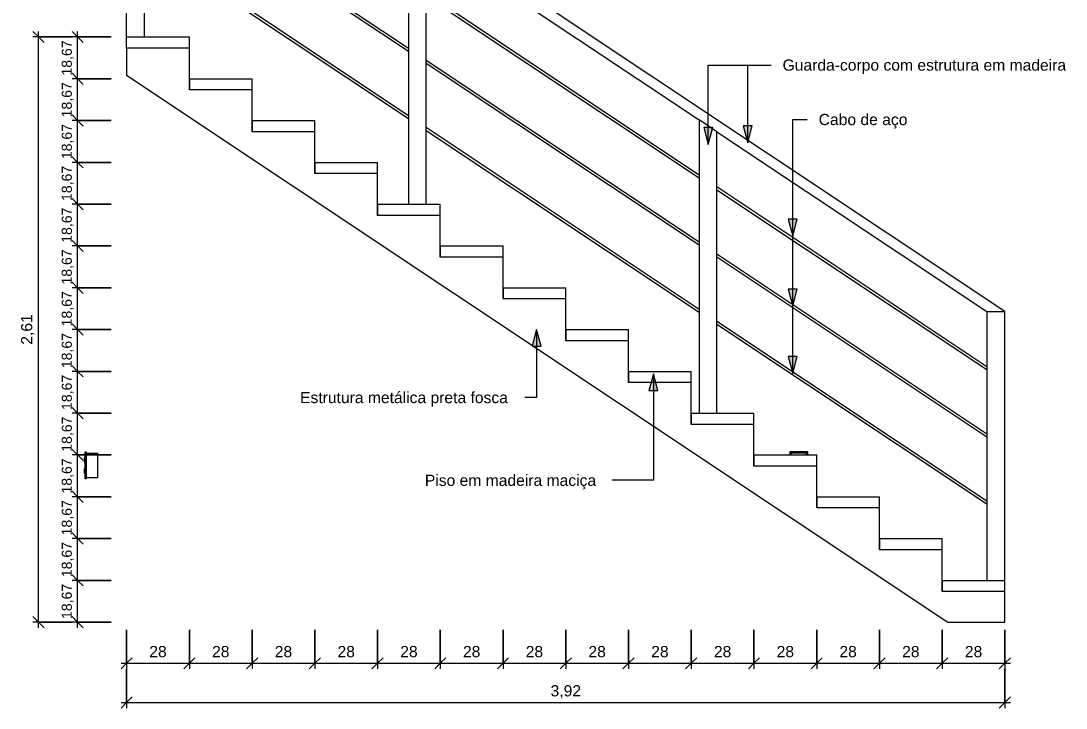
# Model space of a CAD drawing. Header units: millimetres. Extents: x 3520 to 15818, y -6228 to 4492.
# Drawn here: x 11153 to 15818, y -184 to 2885 of the extents above; entities that cross this region are included whole.
import ezdxf

# ---------------------------------------------------------------- set-up
doc = ezdxf.new("R2010")
doc.units = ezdxf.units.MM
for name, color, linetype, lineweight in [('A-ANNO-DIMS', 211, 'Continuous', 9), ('A-ANNO-DIMS-25', 211, 'Continuous', 9), ('A-DETL-THIN', 151, 'Continuous', 9), ('A-GENM', 13, 'Continuous', 9), ('Corrimão', 7, 'Continuous', 9), ('E-ELEC-FIXT', 91, 'Continuous', 9), ('G-ANNO-TEXT', 231, 'Continuous', 9), ('S-STRS', 31, 'Continuous', 9)]:
    doc.layers.add(name, color=color, linetype=linetype, lineweight=lineweight)
doc.styles.add('@Arial Unicode MS', font='ARIALUNI.TTF', dxfattribs={"height": 45})
doc.styles.add('@Arial Unicode MS_1', font='ARIALUNI.TTF', dxfattribs={"height": 50})
doc.styles.add('Arial', font='arial.ttf', dxfattribs={"height": 50})
doc.dimstyles.new('CRT_-__Metros_-_Linha_de_chamada_3_5_mm', dxfattribs={"dimscale": 304.8, "dimtxt": 50.292243, "dimasz": 0.164042, "dimexe": 0.082021, "dimexo": 0.0625, "dimgap": 0.04101, "dimtad": 1, "dimdec": 0, "dimlfac": 0.1, "dimdsep": 46, "dimtxsty": '@Arial Unicode MS_1', "dimblk1": 'OBLIQUE', "dimblk2": 'OBLIQUE', "dimsah": 1, "dimcen": 0.09, "dimdle": 0.082021, "dimazin": 0, "dimtfac": 1, "dimtdec": 4, "dimtix": 1, "dimtmove": 0, "dimatfit": 3, "dimfxl": 0.492126, "dimfxlon": 1, "dimtvp": 1, "dimtolj": 1, "dimtzin": 0, "dimarcsym": 2})
doc.dimstyles.new('CRT_-__Metros_-_Linha_de_chamada_3_5_mm_1', dxfattribs={"dimscale": 304.8, "dimtxt": 50.292243, "dimasz": 0.164042, "dimexe": 0.082021, "dimexo": 0.0625, "dimgap": 0.04101, "dimtad": 1, "dimlfac": 0.001, "dimrnd": 0.01, "dimzin": 0, "dimdsep": 46, "dimtxsty": '@Arial Unicode MS_1', "dimblk1": 'OBLIQUE', "dimblk2": 'OBLIQUE', "dimsah": 1, "dimcen": 0.09, "dimdle": 0.082021, "dimazin": 0, "dimtfac": 1, "dimtdec": 4, "dimtix": 1, "dimtmove": 0, "dimatfit": 3, "dimfxl": 0.492126, "dimfxlon": 1, "dimtvp": 1, "dimtolj": 1, "dimtzin": 0, "dimarcsym": 2})
doc.dimstyles.new('CRT_-__Metros_-_Linha_de_chamada_3_5_mm_2', dxfattribs={"dimscale": 304.8, "dimtxt": 45.263018, "dimasz": 0.164042, "dimexe": 0.082021, "dimexo": 0.0625, "dimgap": 0.04101, "dimtad": 1, "dimlfac": 0.1, "dimrnd": 0.01, "dimzin": 0, "dimdsep": 46, "dimtxsty": '@Arial Unicode MS', "dimblk1": 'OBLIQUE', "dimblk2": 'OBLIQUE', "dimsah": 1, "dimcen": 0.09, "dimdle": 0.082021, "dimazin": 0, "dimtfac": 1, "dimtdec": 4, "dimtix": 1, "dimtmove": 0, "dimatfit": 3, "dimfxl": 0.492126, "dimfxlon": 1, "dimtvp": 1, "dimtolj": 1, "dimtzin": 0, "dimarcsym": 2})

# ---------------------------------------------------------------- blocks, each defined once
blk = doc.blocks.new('Guarda-corpo - Guarda-corpo-3573188-VISTA LATERAL ESCADA')
at = {"layer": 'Corrimão'}
for p, q in [((9627.2, 3061.7), (8449.7, 3846.7)), ((8449.7, 3834.6), (9627.2, 3049.6)), ((9627.2, 2761.7), (8449.7, 3546.7)), ((8449.7, 3534.6), (9627.2, 2749.6)), ((9627.2, 2461.7), (8449.7, 3246.7)), ((8449.7, 3234.6), (9627.2, 2449.6)), ((10924.7, 2196.7), (9707.2, 3008.3)), ((9707.2, 2996.3), (10924.7, 2184.6)), ((10924.7, 1896.7), (9707.2, 2708.3)), ((9707.2, 2696.3), (10924.7, 1884.6)), ((10924.7, 1596.7), (9707.2, 2408.3)), ((9707.2, 2396.3), (10924.7, 1584.6)), ((12209.7, 1340), (11004.7, 2143.3)), ((11004.7, 2131.3), (12209.7, 1328)), ((12209.7, 1040), (11004.7, 1843.3)), ((11004.7, 1831.3), (12209.7, 1028)), ((12209.7, 740), (11004.7, 1543.3)), ((11004.7, 1531.3), (12209.7, 728))]:
    blk.add_line(p, q, dxfattribs=at)
blk = doc.blocks.new('Modelos genéricos 1 - Modelos genéricos 1-4814450-VISTA LATERAL ESCADA')
at = {"layer": 'A-GENM', "color": 8}
for p, q in [((8649.7, 2763.3), (8369.7, 2763.3)), ((8369.7, 2763.3), (8369.7, 2643.1)), ((8649.7, 2576.7), (8649.7, 2763.3)), ((8369.7, 2643.1), (12034.4, 200)), ((8929.7, 2576.7), (8649.7, 2576.7)), ((8929.7, 2390), (8929.7, 2576.7)), ((9209.7, 2390), (8929.7, 2390)), ((9209.7, 2203.3), (9209.7, 2390)), ((9489.7, 2203.3), (9209.7, 2203.3)), ((9489.7, 2016.7), (9489.7, 2203.3)), ((9769.7, 2016.7), (9489.7, 2016.7)), ((9769.7, 1830), (9769.7, 2016.7)), ((10049.7, 1830), (9769.7, 1830)), ((10049.7, 1643.3), (10049.7, 1830)), ((10329.7, 1643.3), (10049.7, 1643.3)), ((10329.7, 1456.7), (10329.7, 1643.3)), ((10609.7, 1456.7), (10329.7, 1456.7)), ((10609.7, 1270), (10609.7, 1456.7)), ((10889.7, 1270), (10609.7, 1270)), ((10889.7, 1083.3), (10889.7, 1270)), ((11169.7, 1083.3), (10889.7, 1083.3)), ((11169.7, 896.7), (11169.7, 1083.3)), ((11449.7, 896.7), (11169.7, 896.7)), ((11449.7, 710), (11449.7, 896.7)), ((11729.7, 710), (11449.7, 710)), ((11729.7, 523.3), (11729.7, 710)), ((12009.7, 523.3), (11729.7, 523.3)), ((12009.7, 336.7), (12009.7, 523.3)), ((12289.7, 336.7), (12009.7, 336.7)), ((12289.7, 200), (12289.7, 336.7)), ((12034.4, 200), (12289.7, 200))]:
    blk.add_line(p, q, dxfattribs=at)
blk = doc.blocks.new('CRT_Tomadas e Interruptores - Interruptor 4s-4754011-VISTA LATERAL ESCADA')
at = {"layer": 'E-ELEC-FIXT'}
for p, q in [((8179.650772, 935), (8182.150772, 935)), ((8179.650772, 935), (8179.650772, 915)), ((8182.150772, 935), (8184.650772, 935)), ((8182.150772, 935), (8182.150772, 915)), ((8184.650772, 840), (8184.650772, 960)), ((8184.650772, 960), (8189.650772, 960)), ((8189.650772, 960), (8189.650772, 840)), ((8189.650772, 955), (8239.650772, 955)), ((8239.650772, 955), (8239.650772, 845)), ((8182.150772, 915), (8179.650772, 915)), ((8184.650772, 915), (8182.150772, 915)), ((8179.650772, 885), (8182.150772, 885)), ((8179.650772, 885), (8179.650772, 865)), ((8182.150772, 865), (8179.650772, 865)), ((8182.150772, 885), (8184.650772, 885)), ((8182.150772, 885), (8182.150772, 865)), ((8184.650772, 865), (8182.150772, 865)), ((8189.650772, 840), (8184.650772, 840)), ((8239.650772, 845), (8189.650772, 845))]:
    blk.add_line(p, q, dxfattribs=at)
blk = doc.blocks.new('CRT_Tomadas e Interruptores - Rede-4813327-VISTA LATERAL ESCADA')
at = {"layer": 'E-ELEC-FIXT'}
for p, q in [((11409.7, 960), (11329.7, 960)), ((11329.7, 960), (11329.7, 946.7)), ((11334.7, 955), (11334.7, 946.7)), ((11404.7, 955), (11334.7, 955)), ((11404.7, 946.7), (11404.7, 955)), ((11409.7, 946.7), (11409.7, 960))]:
    blk.add_line(p, q, dxfattribs=at)
blk = doc.blocks.new('DIMBLOCK1-VISTA LATERAL ESCADA')
at = {"layer": 'A-ANNO-DIMS-25', "lineweight": 18}
for p, q in [((11406, 386.7), (11381, 411.7)), ((11406, 386.7), (11431, 361.7)), ((11406, 200), (11381, 225)), ((11406, 200), (11431, 175))]:
    blk.add_line(p, q, dxfattribs=at)
at = {"layer": 'A-ANNO-DIMS-25'}
for p, q in [((11556, 386.7), (11381, 386.7)), ((11406, 175), (11406, 386.7)), ((11406, 386.7), (11556, 386.7)), ((11556, 200), (11381, 200)), ((11406, 200), (11556, 200))]:
    blk.add_line(p, q, dxfattribs=at)
at = {"layer": 'A-ANNO-DIMS-25', "color": 0, "insert": (11335.1, 214.1), "char_height": 45, "width": 190.105, "attachment_point": 1, "rotation": 90, "line_spacing_factor": 1.117605, "style": '@Arial Unicode MS'}
blk.add_mtext('18,67', dxfattribs=at)
blk = doc.blocks.new('_Oblique')
at = {"color": 0, "linetype": 'ByBlock', "lineweight": -2}
blk.add_line((-0.5, -0.5), (0.5, 0.5), dxfattribs=at)
blk = doc.blocks.new('DIMBLOCK2-VISTA LATERAL ESCADA')
at = {"layer": 'A-ANNO-DIMS-25', "lineweight": 18}
for p, q in [((11406, 573.3), (11381, 598.3)), ((11406, 573.3), (11431, 548.3)), ((11406, 386.7), (11381, 411.7)), ((11406, 386.7), (11431, 361.7))]:
    blk.add_line(p, q, dxfattribs=at)
at = {"layer": 'A-ANNO-DIMS-25'}
for p, q in [((11556, 573.3), (11381, 573.3)), ((11406, 386.7), (11406, 573.3)), ((11406, 573.3), (11556, 573.3)), ((11556, 386.7), (11381, 386.7)), ((11406, 386.7), (11556, 386.7))]:
    blk.add_line(p, q, dxfattribs=at)
at = {"layer": 'A-ANNO-DIMS-25', "color": 0, "insert": (11335.1, 400.8), "char_height": 45, "width": 190.105, "attachment_point": 1, "rotation": 90, "line_spacing_factor": 1.117605, "style": '@Arial Unicode MS'}
blk.add_mtext('18,67', dxfattribs=at)
blk = doc.blocks.new('DIMBLOCK3-VISTA LATERAL ESCADA')
at = {"layer": 'A-ANNO-DIMS-25', "lineweight": 18}
for p, q in [((11406, 760), (11381, 785)), ((11406, 760), (11431, 735)), ((11406, 573.3), (11381, 598.3)), ((11406, 573.3), (11431, 548.3))]:
    blk.add_line(p, q, dxfattribs=at)
at = {"layer": 'A-ANNO-DIMS-25'}
for p, q in [((11556, 760), (11381, 760)), ((11406, 573.3), (11406, 760)), ((11406, 760), (11556, 760)), ((11556, 573.3), (11381, 573.3)), ((11406, 573.3), (11556, 573.3))]:
    blk.add_line(p, q, dxfattribs=at)
at = {"layer": 'A-ANNO-DIMS-25', "color": 0, "insert": (11335.1, 587.5), "char_height": 45, "width": 190.105, "attachment_point": 1, "rotation": 90, "line_spacing_factor": 1.117605, "style": '@Arial Unicode MS'}
blk.add_mtext('18,67', dxfattribs=at)
blk = doc.blocks.new('DIMBLOCK4-VISTA LATERAL ESCADA')
at = {"layer": 'A-ANNO-DIMS-25', "lineweight": 18}
for p, q in [((11406, 946.7), (11381, 971.7)), ((11406, 946.7), (11431, 921.7)), ((11406, 760), (11381, 785)), ((11406, 760), (11431, 735))]:
    blk.add_line(p, q, dxfattribs=at)
at = {"layer": 'A-ANNO-DIMS-25'}
for p, q in [((11556, 946.7), (11381, 946.7)), ((11406, 760), (11406, 946.7)), ((11406, 946.7), (11556, 946.7)), ((11556, 760), (11381, 760)), ((11406, 760), (11556, 760))]:
    blk.add_line(p, q, dxfattribs=at)
at = {"layer": 'A-ANNO-DIMS-25', "color": 0, "insert": (11335.1, 774.1), "char_height": 45, "width": 190.105, "attachment_point": 1, "rotation": 90, "line_spacing_factor": 1.117605, "style": '@Arial Unicode MS'}
blk.add_mtext('18,67', dxfattribs=at)
blk = doc.blocks.new('DIMBLOCK5-VISTA LATERAL ESCADA')
at = {"layer": 'A-ANNO-DIMS-25', "lineweight": 18}
for p, q in [((11406, 1133.3), (11381, 1158.3)), ((11406, 1133.3), (11431, 1108.3)), ((11406, 946.7), (11381, 971.7)), ((11406, 946.7), (11431, 921.7))]:
    blk.add_line(p, q, dxfattribs=at)
at = {"layer": 'A-ANNO-DIMS-25'}
for p, q in [((11556, 1133.3), (11381, 1133.3)), ((11406, 946.7), (11406, 1133.3)), ((11406, 1133.3), (11556, 1133.3)), ((11556, 946.7), (11381, 946.7)), ((11406, 946.7), (11556, 946.7))]:
    blk.add_line(p, q, dxfattribs=at)
at = {"layer": 'A-ANNO-DIMS-25', "color": 0, "insert": (11335.1, 960.8), "char_height": 45, "width": 190.105, "attachment_point": 1, "rotation": 90, "line_spacing_factor": 1.117605, "style": '@Arial Unicode MS'}
blk.add_mtext('18,67', dxfattribs=at)
blk = doc.blocks.new('DIMBLOCK6-VISTA LATERAL ESCADA')
at = {"layer": 'A-ANNO-DIMS-25', "lineweight": 18}
for p, q in [((11406, 1320), (11381, 1345)), ((11406, 1320), (11431, 1295)), ((11406, 1133.3), (11381, 1158.3)), ((11406, 1133.3), (11431, 1108.3))]:
    blk.add_line(p, q, dxfattribs=at)
at = {"layer": 'A-ANNO-DIMS-25'}
for p, q in [((11556, 1320), (11381, 1320)), ((11406, 1133.3), (11406, 1320)), ((11406, 1320), (11556, 1320)), ((11556, 1133.3), (11381, 1133.3)), ((11406, 1133.3), (11556, 1133.3))]:
    blk.add_line(p, q, dxfattribs=at)
at = {"layer": 'A-ANNO-DIMS-25', "color": 0, "insert": (11335.1, 1147.5), "char_height": 45, "width": 190.105, "attachment_point": 1, "rotation": 90, "line_spacing_factor": 1.117605, "style": '@Arial Unicode MS'}
blk.add_mtext('18,67', dxfattribs=at)
blk = doc.blocks.new('DIMBLOCK7-VISTA LATERAL ESCADA')
at = {"layer": 'A-ANNO-DIMS-25', "lineweight": 18}
for p, q in [((11406, 1506.7), (11381, 1531.7)), ((11406, 1506.7), (11431, 1481.7)), ((11406, 1320), (11381, 1345)), ((11406, 1320), (11431, 1295))]:
    blk.add_line(p, q, dxfattribs=at)
at = {"layer": 'A-ANNO-DIMS-25'}
for p, q in [((11556, 1506.7), (11381, 1506.7)), ((11406, 1320), (11406, 1506.7)), ((11406, 1506.7), (11556, 1506.7)), ((11556, 1320), (11381, 1320)), ((11406, 1320), (11556, 1320))]:
    blk.add_line(p, q, dxfattribs=at)
at = {"layer": 'A-ANNO-DIMS-25', "color": 0, "insert": (11335.1, 1334.1), "char_height": 45, "width": 190.105, "attachment_point": 1, "rotation": 90, "line_spacing_factor": 1.117605, "style": '@Arial Unicode MS'}
blk.add_mtext('18,67', dxfattribs=at)
blk = doc.blocks.new('DIMBLOCK8-VISTA LATERAL ESCADA')
at = {"layer": 'A-ANNO-DIMS-25', "lineweight": 18}
for p, q in [((11406, 1693.3), (11381, 1718.3)), ((11406, 1693.3), (11431, 1668.3)), ((11406, 1506.7), (11381, 1531.7)), ((11406, 1506.7), (11431, 1481.7))]:
    blk.add_line(p, q, dxfattribs=at)
at = {"layer": 'A-ANNO-DIMS-25'}
for p, q in [((11556, 1693.3), (11381, 1693.3)), ((11406, 1506.7), (11406, 1693.3)), ((11406, 1693.3), (11556, 1693.3)), ((11556, 1506.7), (11381, 1506.7)), ((11406, 1506.7), (11556, 1506.7))]:
    blk.add_line(p, q, dxfattribs=at)
at = {"layer": 'A-ANNO-DIMS-25', "color": 0, "insert": (11335.1, 1520.8), "char_height": 45, "width": 190.105, "attachment_point": 1, "rotation": 90, "line_spacing_factor": 1.117605, "style": '@Arial Unicode MS'}
blk.add_mtext('18,67', dxfattribs=at)
blk = doc.blocks.new('DIMBLOCK9-VISTA LATERAL ESCADA')
at = {"layer": 'A-ANNO-DIMS-25', "lineweight": 18}
for p, q in [((11406, 1880), (11381, 1905)), ((11406, 1880), (11431, 1855)), ((11406, 1693.3), (11381, 1718.3)), ((11406, 1693.3), (11431, 1668.3))]:
    blk.add_line(p, q, dxfattribs=at)
at = {"layer": 'A-ANNO-DIMS-25'}
for p, q in [((11556, 1880), (11381, 1880)), ((11406, 1693.3), (11406, 1880)), ((11406, 1880), (11556, 1880)), ((11556, 1693.3), (11381, 1693.3)), ((11406, 1693.3), (11556, 1693.3))]:
    blk.add_line(p, q, dxfattribs=at)
at = {"layer": 'A-ANNO-DIMS-25', "color": 0, "insert": (11335.1, 1707.5), "char_height": 45, "width": 190.105, "attachment_point": 1, "rotation": 90, "line_spacing_factor": 1.117605, "style": '@Arial Unicode MS'}
blk.add_mtext('18,67', dxfattribs=at)
blk = doc.blocks.new('DIMBLOCK10-VISTA LATERAL ESCADA')
at = {"layer": 'A-ANNO-DIMS-25', "lineweight": 18}
for p, q in [((11406, 2066.7), (11381, 2091.7)), ((11406, 2066.7), (11431, 2041.7)), ((11406, 1880), (11381, 1905)), ((11406, 1880), (11431, 1855))]:
    blk.add_line(p, q, dxfattribs=at)
at = {"layer": 'A-ANNO-DIMS-25'}
for p, q in [((11556, 2066.7), (11381, 2066.7)), ((11406, 1880), (11406, 2066.7)), ((11406, 2066.7), (11556, 2066.7)), ((11556, 1880), (11381, 1880)), ((11406, 1880), (11556, 1880))]:
    blk.add_line(p, q, dxfattribs=at)
at = {"layer": 'A-ANNO-DIMS-25', "color": 0, "insert": (11335.1, 1894.1), "char_height": 45, "width": 190.105, "attachment_point": 1, "rotation": 90, "line_spacing_factor": 1.117605, "style": '@Arial Unicode MS'}
blk.add_mtext('18,67', dxfattribs=at)
blk = doc.blocks.new('DIMBLOCK11-VISTA LATERAL ESCADA')
at = {"layer": 'A-ANNO-DIMS-25', "lineweight": 18}
for p, q in [((11406, 2253.3), (11381, 2278.3)), ((11406, 2253.3), (11431, 2228.3)), ((11406, 2066.7), (11381, 2091.7)), ((11406, 2066.7), (11431, 2041.7))]:
    blk.add_line(p, q, dxfattribs=at)
at = {"layer": 'A-ANNO-DIMS-25'}
for p, q in [((11556, 2253.3), (11381, 2253.3)), ((11406, 2066.7), (11406, 2253.3)), ((11406, 2253.3), (11556, 2253.3)), ((11556, 2066.7), (11381, 2066.7)), ((11406, 2066.7), (11556, 2066.7))]:
    blk.add_line(p, q, dxfattribs=at)
at = {"layer": 'A-ANNO-DIMS-25', "color": 0, "insert": (11335.1, 2080.8), "char_height": 45, "width": 190.105, "attachment_point": 1, "rotation": 90, "line_spacing_factor": 1.117605, "style": '@Arial Unicode MS'}
blk.add_mtext('18,67', dxfattribs=at)
blk = doc.blocks.new('DIMBLOCK12-VISTA LATERAL ESCADA')
at = {"layer": 'A-ANNO-DIMS-25', "lineweight": 18}
for p, q in [((11406, 2440), (11381, 2465)), ((11406, 2440), (11431, 2415)), ((11406, 2253.3), (11381, 2278.3)), ((11406, 2253.3), (11431, 2228.3))]:
    blk.add_line(p, q, dxfattribs=at)
at = {"layer": 'A-ANNO-DIMS-25'}
for p, q in [((11556, 2440), (11381, 2440)), ((11406, 2253.3), (11406, 2440)), ((11406, 2440), (11556, 2440)), ((11556, 2253.3), (11381, 2253.3)), ((11406, 2253.3), (11556, 2253.3))]:
    blk.add_line(p, q, dxfattribs=at)
at = {"layer": 'A-ANNO-DIMS-25', "color": 0, "insert": (11335.1, 2267.5), "char_height": 45, "width": 190.105, "attachment_point": 1, "rotation": 90, "line_spacing_factor": 1.117605, "style": '@Arial Unicode MS'}
blk.add_mtext('18,67', dxfattribs=at)
blk = doc.blocks.new('DIMBLOCK13-VISTA LATERAL ESCADA')
at = {"layer": 'A-ANNO-DIMS-25', "lineweight": 18}
for p, q in [((11406, 2626.7), (11381, 2651.7)), ((11406, 2626.7), (11431, 2601.7)), ((11406, 2440), (11381, 2465)), ((11406, 2440), (11431, 2415))]:
    blk.add_line(p, q, dxfattribs=at)
at = {"layer": 'A-ANNO-DIMS-25'}
for p, q in [((11556, 2626.7), (11381, 2626.7)), ((11406, 2440), (11406, 2626.7)), ((11406, 2626.7), (11556, 2626.7)), ((11556, 2440), (11381, 2440)), ((11406, 2440), (11556, 2440))]:
    blk.add_line(p, q, dxfattribs=at)
at = {"layer": 'A-ANNO-DIMS-25', "color": 0, "insert": (11335.1, 2454.1), "char_height": 45, "width": 190.105, "attachment_point": 1, "rotation": 90, "line_spacing_factor": 1.117605, "style": '@Arial Unicode MS'}
blk.add_mtext('18,67', dxfattribs=at)
blk = doc.blocks.new('DIMBLOCK14-VISTA LATERAL ESCADA')
at = {"layer": 'A-ANNO-DIMS-25', "lineweight": 18}
for p, q in [((11406, 2813.3), (11381, 2838.3)), ((11406, 2813.3), (11431, 2788.3)), ((11406, 2626.7), (11381, 2651.7)), ((11406, 2626.7), (11431, 2601.7))]:
    blk.add_line(p, q, dxfattribs=at)
at = {"layer": 'A-ANNO-DIMS-25'}
for p, q in [((11556, 2813.3), (11381, 2813.3)), ((11406, 2626.7), (11406, 2838.3)), ((11406, 2813.3), (11556, 2813.3)), ((11556, 2626.7), (11381, 2626.7)), ((11406, 2626.7), (11556, 2626.7))]:
    blk.add_line(p, q, dxfattribs=at)
at = {"layer": 'A-ANNO-DIMS-25', "color": 0, "insert": (11335.1, 2640.8), "char_height": 45, "width": 190.105, "attachment_point": 1, "rotation": 90, "line_spacing_factor": 1.117605, "style": '@Arial Unicode MS'}
blk.add_mtext('18,67', dxfattribs=at)
blk = doc.blocks.new('DIMBLOCK15-VISTA LATERAL ESCADA')
at = {"layer": 'A-ANNO-DIMS-25'}
for p, q in [((11624.6, 166.1), (11624.6, -8.9)), ((11624.6, 16.1), (11624.6, 166.1)), ((11904.6, 166.1), (11904.6, -8.9)), ((11904.6, 16.1), (11904.6, 166.1)), ((11599.6, 16.1), (11904.6, 16.1))]:
    blk.add_line(p, q, dxfattribs=at)
at = {"layer": 'A-ANNO-DIMS-25', "lineweight": 18}
for p, q in [((11624.6, 16.1), (11599.6, -8.9)), ((11624.6, 16.1), (11649.6, 41.1)), ((11904.6, 16.1), (11879.6, -8.9)), ((11904.6, 16.1), (11929.6, 41.1))]:
    blk.add_line(p, q, dxfattribs=at)
at = {"layer": 'A-ANNO-DIMS-25', "color": 0, "insert": (11725.9, 93.5), "char_height": 50, "width": 92.937, "attachment_point": 1, "line_spacing_factor": 1.117605, "style": '@Arial Unicode MS_1'}
blk.add_mtext('28', dxfattribs=at)
blk = doc.blocks.new('DIMBLOCK16-VISTA LATERAL ESCADA')
at = {"layer": 'A-ANNO-DIMS-25'}
for p, q in [((11904.6, 166.1), (11904.6, -8.9)), ((11904.6, 16.1), (11904.6, 166.1)), ((12184.6, 166.1), (12184.6, -8.9)), ((12184.6, 16.1), (12184.6, 166.1)), ((11904.6, 16.1), (12184.6, 16.1))]:
    blk.add_line(p, q, dxfattribs=at)
at = {"layer": 'A-ANNO-DIMS-25', "lineweight": 18}
for p, q in [((11904.6, 16.1), (11879.6, -8.9)), ((11904.6, 16.1), (11929.6, 41.1)), ((12184.6, 16.1), (12159.6, -8.9)), ((12184.6, 16.1), (12209.6, 41.1))]:
    blk.add_line(p, q, dxfattribs=at)
at = {"layer": 'A-ANNO-DIMS-25', "color": 0, "insert": (12005.9, 93.5), "char_height": 50, "width": 92.937, "attachment_point": 1, "line_spacing_factor": 1.117605, "style": '@Arial Unicode MS_1'}
blk.add_mtext('28', dxfattribs=at)
blk = doc.blocks.new('DIMBLOCK17-VISTA LATERAL ESCADA')
at = {"layer": 'A-ANNO-DIMS-25'}
for p, q in [((12184.6, 166.1), (12184.6, -8.9)), ((12184.6, 16.1), (12184.6, 166.1)), ((12464.6, 166.1), (12464.6, -8.9)), ((12464.6, 16.1), (12464.6, 166.1)), ((12184.6, 16.1), (12464.6, 16.1))]:
    blk.add_line(p, q, dxfattribs=at)
at = {"layer": 'A-ANNO-DIMS-25', "lineweight": 18}
for p, q in [((12184.6, 16.1), (12159.6, -8.9)), ((12184.6, 16.1), (12209.6, 41.1)), ((12464.6, 16.1), (12439.6, -8.9)), ((12464.6, 16.1), (12489.6, 41.1))]:
    blk.add_line(p, q, dxfattribs=at)
at = {"layer": 'A-ANNO-DIMS-25', "color": 0, "insert": (12285.9, 93.5), "char_height": 50, "width": 92.937, "attachment_point": 1, "line_spacing_factor": 1.117605, "style": '@Arial Unicode MS_1'}
blk.add_mtext('28', dxfattribs=at)
blk = doc.blocks.new('DIMBLOCK18-VISTA LATERAL ESCADA')
at = {"layer": 'A-ANNO-DIMS-25'}
for p, q in [((12464.6, 166.1), (12464.6, -8.9)), ((12464.6, 16.1), (12464.6, 166.1)), ((12744.6, 166.1), (12744.6, -8.9)), ((12744.6, 16.1), (12744.6, 166.1)), ((12464.6, 16.1), (12744.6, 16.1))]:
    blk.add_line(p, q, dxfattribs=at)
at = {"layer": 'A-ANNO-DIMS-25', "lineweight": 18}
for p, q in [((12464.6, 16.1), (12439.6, -8.9)), ((12464.6, 16.1), (12489.6, 41.1)), ((12744.6, 16.1), (12719.6, -8.9)), ((12744.6, 16.1), (12769.6, 41.1))]:
    blk.add_line(p, q, dxfattribs=at)
at = {"layer": 'A-ANNO-DIMS-25', "color": 0, "insert": (12565.9, 93.5), "char_height": 50, "width": 92.937, "attachment_point": 1, "line_spacing_factor": 1.117605, "style": '@Arial Unicode MS_1'}
blk.add_mtext('28', dxfattribs=at)
blk = doc.blocks.new('DIMBLOCK19-VISTA LATERAL ESCADA')
at = {"layer": 'A-ANNO-DIMS-25'}
for p, q in [((12744.6, 166.1), (12744.6, -8.9)), ((12744.6, 16.1), (12744.6, 166.1)), ((13024.6, 166.1), (13024.6, -8.9)), ((13024.6, 16.1), (13024.6, 166.1)), ((12744.6, 16.1), (13024.6, 16.1))]:
    blk.add_line(p, q, dxfattribs=at)
at = {"layer": 'A-ANNO-DIMS-25', "lineweight": 18}
for p, q in [((12744.6, 16.1), (12719.6, -8.9)), ((12744.6, 16.1), (12769.6, 41.1)), ((13024.6, 16.1), (12999.6, -8.9)), ((13024.6, 16.1), (13049.6, 41.1))]:
    blk.add_line(p, q, dxfattribs=at)
at = {"layer": 'A-ANNO-DIMS-25', "color": 0, "insert": (12845.9, 93.5), "char_height": 50, "width": 92.937, "attachment_point": 1, "line_spacing_factor": 1.117605, "style": '@Arial Unicode MS_1'}
blk.add_mtext('28', dxfattribs=at)
blk = doc.blocks.new('DIMBLOCK20-VISTA LATERAL ESCADA')
at = {"layer": 'A-ANNO-DIMS-25'}
for p, q in [((13024.6, 166.1), (13024.6, -8.9)), ((13024.6, 16.1), (13024.6, 166.1)), ((13304.6, 166.1), (13304.6, -8.9)), ((13304.6, 16.1), (13304.6, 166.1)), ((13024.6, 16.1), (13304.6, 16.1))]:
    blk.add_line(p, q, dxfattribs=at)
at = {"layer": 'A-ANNO-DIMS-25', "lineweight": 18}
for p, q in [((13024.6, 16.1), (12999.6, -8.9)), ((13024.6, 16.1), (13049.6, 41.1)), ((13304.6, 16.1), (13279.6, -8.9)), ((13304.6, 16.1), (13329.6, 41.1))]:
    blk.add_line(p, q, dxfattribs=at)
at = {"layer": 'A-ANNO-DIMS-25', "color": 0, "insert": (13125.9, 93.5), "char_height": 50, "width": 92.937, "attachment_point": 1, "line_spacing_factor": 1.117605, "style": '@Arial Unicode MS_1'}
blk.add_mtext('28', dxfattribs=at)
blk = doc.blocks.new('DIMBLOCK21-VISTA LATERAL ESCADA')
at = {"layer": 'A-ANNO-DIMS-25'}
for p, q in [((13304.6, 166.1), (13304.6, -8.9)), ((13304.6, 16.1), (13304.6, 166.1)), ((13584.6, 166.1), (13584.6, -8.9)), ((13584.6, 16.1), (13584.6, 166.1)), ((13304.6, 16.1), (13584.6, 16.1))]:
    blk.add_line(p, q, dxfattribs=at)
at = {"layer": 'A-ANNO-DIMS-25', "lineweight": 18}
for p, q in [((13304.6, 16.1), (13279.6, -8.9)), ((13304.6, 16.1), (13329.6, 41.1)), ((13584.6, 16.1), (13559.6, -8.9)), ((13584.6, 16.1), (13609.6, 41.1))]:
    blk.add_line(p, q, dxfattribs=at)
at = {"layer": 'A-ANNO-DIMS-25', "color": 0, "insert": (13405.9, 93.5), "char_height": 50, "width": 92.937, "attachment_point": 1, "line_spacing_factor": 1.117605, "style": '@Arial Unicode MS_1'}
blk.add_mtext('28', dxfattribs=at)
blk = doc.blocks.new('DIMBLOCK22-VISTA LATERAL ESCADA')
at = {"layer": 'A-ANNO-DIMS-25'}
for p, q in [((13584.6, 166.1), (13584.6, -8.9)), ((13584.6, 16.1), (13584.6, 166.1)), ((13864.6, 166.1), (13864.6, -8.9)), ((13864.6, 16.1), (13864.6, 166.1)), ((13584.6, 16.1), (13864.6, 16.1))]:
    blk.add_line(p, q, dxfattribs=at)
at = {"layer": 'A-ANNO-DIMS-25', "lineweight": 18}
for p, q in [((13584.6, 16.1), (13559.6, -8.9)), ((13584.6, 16.1), (13609.6, 41.1)), ((13864.6, 16.1), (13839.6, -8.9)), ((13864.6, 16.1), (13889.6, 41.1))]:
    blk.add_line(p, q, dxfattribs=at)
at = {"layer": 'A-ANNO-DIMS-25', "color": 0, "insert": (13685.9, 93.5), "char_height": 50, "width": 92.937, "attachment_point": 1, "line_spacing_factor": 1.117605, "style": '@Arial Unicode MS_1'}
blk.add_mtext('28', dxfattribs=at)
blk = doc.blocks.new('DIMBLOCK23-VISTA LATERAL ESCADA')
at = {"layer": 'A-ANNO-DIMS-25'}
for p, q in [((13864.6, 166.1), (13864.6, -8.9)), ((13864.6, 16.1), (13864.6, 166.1)), ((14144.6, 166.1), (14144.6, -8.9)), ((14144.6, 16.1), (14144.6, 166.1)), ((13864.6, 16.1), (14144.6, 16.1))]:
    blk.add_line(p, q, dxfattribs=at)
at = {"layer": 'A-ANNO-DIMS-25', "lineweight": 18}
for p, q in [((13864.6, 16.1), (13839.6, -8.9)), ((13864.6, 16.1), (13889.6, 41.1)), ((14144.6, 16.1), (14119.6, -8.9)), ((14144.6, 16.1), (14169.6, 41.1))]:
    blk.add_line(p, q, dxfattribs=at)
at = {"layer": 'A-ANNO-DIMS-25', "color": 0, "insert": (13965.9, 93.5), "char_height": 50, "width": 92.937, "attachment_point": 1, "line_spacing_factor": 1.117605, "style": '@Arial Unicode MS_1'}
blk.add_mtext('28', dxfattribs=at)
blk = doc.blocks.new('DIMBLOCK24-VISTA LATERAL ESCADA')
at = {"layer": 'A-ANNO-DIMS-25'}
for p, q in [((14144.6, 166.1), (14144.6, -8.9)), ((14144.6, 16.1), (14144.6, 166.1)), ((14424.6, 166.1), (14424.6, -8.9)), ((14424.6, 16.1), (14424.6, 166.1)), ((14144.6, 16.1), (14424.6, 16.1))]:
    blk.add_line(p, q, dxfattribs=at)
at = {"layer": 'A-ANNO-DIMS-25', "lineweight": 18}
for p, q in [((14144.6, 16.1), (14119.6, -8.9)), ((14144.6, 16.1), (14169.6, 41.1)), ((14424.6, 16.1), (14399.6, -8.9)), ((14424.6, 16.1), (14449.6, 41.1))]:
    blk.add_line(p, q, dxfattribs=at)
at = {"layer": 'A-ANNO-DIMS-25', "color": 0, "insert": (14245.9, 93.5), "char_height": 50, "width": 92.937, "attachment_point": 1, "line_spacing_factor": 1.117605, "style": '@Arial Unicode MS_1'}
blk.add_mtext('28', dxfattribs=at)
blk = doc.blocks.new('DIMBLOCK25-VISTA LATERAL ESCADA')
at = {"layer": 'A-ANNO-DIMS-25'}
for p, q in [((14424.6, 166.1), (14424.6, -8.9)), ((14424.6, 16.1), (14424.6, 166.1)), ((14704.6, 166.1), (14704.6, -8.9)), ((14704.6, 16.1), (14704.6, 166.1)), ((14424.6, 16.1), (14704.6, 16.1))]:
    blk.add_line(p, q, dxfattribs=at)
at = {"layer": 'A-ANNO-DIMS-25', "lineweight": 18}
for p, q in [((14424.6, 16.1), (14399.6, -8.9)), ((14424.6, 16.1), (14449.6, 41.1)), ((14704.6, 16.1), (14679.6, -8.9)), ((14704.6, 16.1), (14729.6, 41.1))]:
    blk.add_line(p, q, dxfattribs=at)
at = {"layer": 'A-ANNO-DIMS-25', "color": 0, "insert": (14525.9, 93.5), "char_height": 50, "width": 92.937, "attachment_point": 1, "line_spacing_factor": 1.117605, "style": '@Arial Unicode MS_1'}
blk.add_mtext('28', dxfattribs=at)
blk = doc.blocks.new('DIMBLOCK26-VISTA LATERAL ESCADA')
at = {"layer": 'A-ANNO-DIMS-25'}
for p, q in [((14704.6, 166.1), (14704.6, -8.9)), ((14704.6, 16.1), (14704.6, 166.1)), ((14984.6, 166.1), (14984.6, -8.9)), ((14984.6, 16.1), (14984.6, 166.1)), ((14704.6, 16.1), (14984.6, 16.1))]:
    blk.add_line(p, q, dxfattribs=at)
at = {"layer": 'A-ANNO-DIMS-25', "lineweight": 18}
for p, q in [((14704.6, 16.1), (14679.6, -8.9)), ((14704.6, 16.1), (14729.6, 41.1)), ((14984.6, 16.1), (14959.6, -8.9)), ((14984.6, 16.1), (15009.6, 41.1))]:
    blk.add_line(p, q, dxfattribs=at)
at = {"layer": 'A-ANNO-DIMS-25', "color": 0, "insert": (14805.9, 93.5), "char_height": 50, "width": 92.937, "attachment_point": 1, "line_spacing_factor": 1.117605, "style": '@Arial Unicode MS_1'}
blk.add_mtext('28', dxfattribs=at)
blk = doc.blocks.new('DIMBLOCK27-VISTA LATERAL ESCADA')
at = {"layer": 'A-ANNO-DIMS-25'}
for p, q in [((14984.6, 166.1), (14984.6, -8.9)), ((14984.6, 16.1), (14984.6, 166.1)), ((15264.6, 166.1), (15264.6, -8.9)), ((15264.6, 16.1), (15264.6, 166.1)), ((14984.6, 16.1), (15264.6, 16.1))]:
    blk.add_line(p, q, dxfattribs=at)
at = {"layer": 'A-ANNO-DIMS-25', "lineweight": 18}
for p, q in [((14984.6, 16.1), (14959.6, -8.9)), ((14984.6, 16.1), (15009.6, 41.1)), ((15264.6, 16.1), (15239.6, -8.9)), ((15264.6, 16.1), (15289.6, 41.1))]:
    blk.add_line(p, q, dxfattribs=at)
at = {"layer": 'A-ANNO-DIMS-25', "color": 0, "insert": (15085.9, 93.5), "char_height": 50, "width": 92.937, "attachment_point": 1, "line_spacing_factor": 1.117605, "style": '@Arial Unicode MS_1'}
blk.add_mtext('28', dxfattribs=at)
blk = doc.blocks.new('DIMBLOCK28-VISTA LATERAL ESCADA')
at = {"layer": 'A-ANNO-DIMS-25'}
for p, q in [((15264.6, 166.1), (15264.6, -8.9)), ((15264.6, 16.1), (15264.6, 166.1)), ((15544.6, 166.1), (15544.6, -8.9)), ((15544.6, 16.1), (15544.6, 166.1)), ((15264.6, 16.1), (15569.6, 16.1))]:
    blk.add_line(p, q, dxfattribs=at)
at = {"layer": 'A-ANNO-DIMS-25', "lineweight": 18}
for p, q in [((15264.6, 16.1), (15239.6, -8.9)), ((15264.6, 16.1), (15289.6, 41.1)), ((15544.6, 16.1), (15519.6, -8.9)), ((15544.6, 16.1), (15569.6, 41.1))]:
    blk.add_line(p, q, dxfattribs=at)
at = {"layer": 'A-ANNO-DIMS-25', "color": 0, "insert": (15365.9, 93.5), "char_height": 50, "width": 92.937, "attachment_point": 1, "line_spacing_factor": 1.117605, "style": '@Arial Unicode MS_1'}
blk.add_mtext('28', dxfattribs=at)
blk = doc.blocks.new('DIMBLOCK29-VISTA LATERAL ESCADA')
at = {"layer": 'A-ANNO-DIMS-25'}
for p, q in [((11624.6, -8.9), (11624.6, -183.9)), ((11624.6, -158.9), (11624.6, -8.9)), ((15544.6, -8.9), (15544.6, -183.9)), ((15544.6, -158.9), (15544.6, -8.9)), ((11599.6, -158.9), (15569.6, -158.9))]:
    blk.add_line(p, q, dxfattribs=at)
at = {"layer": 'A-ANNO-DIMS-25', "lineweight": 18}
for p, q in [((11624.6, -158.9), (11649.6, -133.9)), ((15544.6, -158.9), (15569.6, -133.9)), ((11624.6, -158.9), (11599.6, -183.9)), ((15544.6, -158.9), (15519.6, -183.9))]:
    blk.add_line(p, q, dxfattribs=at)
at = {"layer": 'A-ANNO-DIMS-25', "color": 0, "insert": (13516.9, -81.5), "char_height": 50, "width": 162.337, "attachment_point": 1, "line_spacing_factor": 1.117605, "style": '@Arial Unicode MS_1'}
blk.add_mtext('3,92', dxfattribs=at)
blk = doc.blocks.new('DIMBLOCK30-VISTA LATERAL ESCADA')
at = {"layer": 'A-ANNO-DIMS-25', "lineweight": 18}
for p, q in [((11231, 2813.3), (11206, 2838.3)), ((11231, 2813.3), (11256, 2788.3)), ((11231, 200), (11206, 225)), ((11231, 200), (11256, 175))]:
    blk.add_line(p, q, dxfattribs=at)
at = {"layer": 'A-ANNO-DIMS-25'}
for p, q in [((11381, 2813.3), (11206, 2813.3)), ((11231, 175), (11231, 2838.3)), ((11231, 2813.3), (11381, 2813.3)), ((11381, 200), (11206, 200)), ((11231, 200), (11381, 200))]:
    blk.add_line(p, q, dxfattribs=at)
at = {"layer": 'A-ANNO-DIMS-25', "color": 0, "insert": (11153.6, 1439), "char_height": 50, "width": 162.337, "attachment_point": 1, "rotation": 90, "line_spacing_factor": 1.117605, "style": '@Arial Unicode MS_1'}
blk.add_mtext('2,61', dxfattribs=at)

msp = doc.modelspace()

# ---------------------------------------------------------------- hatches: boundary and pattern name
at = {"layer": 'G-ANNO-TEXT'}
for points in [[(14220.803, 2333.36), (14240.9, 2408.36), (14200.707, 2408.36)], [(14396.915, 2340.975), (14417.011, 2415.975), (14376.819, 2415.975)], [(14597.634, 1923.997), (14617.73, 1998.997), (14577.538, 1998.997)], [(14597.634, 1611.644), (14617.73, 1686.644), (14577.538, 1686.644)], [(13454.414, 1506.872), (13434.318, 1431.872), (13474.51, 1431.872)], [(14597.634, 1310.776), (14617.73, 1385.776), (14577.538, 1385.776)], [(13975.924, 1309.407), (13955.828, 1234.407), (13996.02, 1234.407)]]:
    msp.add_hatch(color=7, dxfattribs=at).paths.add_polyline_path(points)

# ---------------------------------------------------------------- linework, layer by layer
at = {"layer": 'A-DETL-THIN'}
for p, q in [((11624.587, 2763.333), (11624.587, 4204.438)), ((15544.587, 1586.667), (11624.587, 4200)), ((11704.587, 2813.333), (11704.587, 4093.333)), ((12882.087, 3308.333), (12882.087, 2066.667)), ((12962.087, 3255), (14179.587, 2443.333)), ((12962.087, 2066.667), (12962.087, 3255)), ((11624.587, 2813.333), (11704.587, 2813.333)), ((14259.587, 2390), (14179.587, 2443.333)), ((14179.587, 2443.333), (14179.587, 1133.333)), ((14259.587, 2390), (15464.587, 1586.667)), ((14259.587, 1133.333), (14259.587, 2390)), ((12882.087, 2066.667), (12962.087, 2066.667)), ((15464.587, 1586.667), (15464.587, 386.667)), ((15464.587, 1586.667), (15544.587, 1586.667)), ((15544.587, 386.667), (15544.587, 1586.667)), ((14179.587, 1133.333), (14259.587, 1133.333)), ((15464.587, 386.667), (15544.587, 386.667))]:
    msp.add_line(p, q, dxfattribs=at)
at = {"layer": 'G-ANNO-TEXT', "color": 7}
for p, q in [((14220.803, 2687.785), (14501.51, 2687.785)), ((14220.803, 2333.36), (14220.803, 2687.785)), ((14396.915, 2687.785), (14501.51, 2687.785)), ((14396.915, 2340.975), (14396.915, 2687.785)), ((14597.634, 2444.674), (14662.719, 2444.674)), ((14597.634, 1310.776), (14597.634, 2444.674)), ((14597.634, 2444.674), (14662.719, 2444.674)), ((14597.634, 1611.644), (14597.634, 2444.674)), ((14597.634, 2444.674), (14662.719, 2444.674)), ((14597.634, 1923.997), (14597.634, 2444.674)), ((14240.9, 2408.36), (14200.707, 2408.36)), ((14200.707, 2408.36), (14220.803, 2333.36)), ((14220.803, 2333.36), (14240.9, 2408.36)), ((14417.011, 2415.975), (14376.819, 2415.975)), ((14376.819, 2415.975), (14396.915, 2340.975)), ((14396.915, 2340.975), (14417.011, 2415.975)), ((14617.73, 1998.997), (14577.538, 1998.997)), ((14577.538, 1998.997), (14597.634, 1923.997)), ((14597.634, 1923.997), (14617.73, 1998.997)), ((14617.73, 1686.644), (14577.538, 1686.644)), ((14577.538, 1686.644), (14597.634, 1611.644)), ((14597.634, 1611.644), (14617.73, 1686.644)), ((13454.414, 1506.872), (13434.318, 1431.872)), ((13474.51, 1431.872), (13454.414, 1506.872)), ((13454.414, 1506.872), (13454.414, 1203.08)), ((13434.318, 1431.872), (13474.51, 1431.872)), ((14617.73, 1385.776), (14577.538, 1385.776)), ((14577.538, 1385.776), (14597.634, 1310.776)), ((14597.634, 1310.776), (14617.73, 1385.776)), ((13975.924, 1309.407), (13955.828, 1234.407)), ((13996.02, 1234.407), (13975.924, 1309.407)), ((13975.924, 1309.407), (13975.924, 833.466)), ((13955.828, 1234.407), (13996.02, 1234.407)), ((13403.782, 1203.08), (13402.032, 1203.08)), ((13454.414, 1203.08), (13403.782, 1203.08)), ((13793.649, 833.466), (13791.881, 833.466)), ((13975.924, 833.466), (13793.649, 833.466))]:
    msp.add_line(p, q, dxfattribs=at)
at = {"layer": 'S-STRS'}
for p, q in [((11704.587, 2813.333), (11904.587, 2813.333)), ((11904.587, 2763.333), (11904.587, 2813.333)), ((11904.587, 2763.333), (11624.587, 2763.333)), ((11904.587, 2626.667), (12184.587, 2626.667)), ((11904.587, 2626.667), (11904.587, 2576.667)), ((12184.587, 2576.667), (12184.587, 2626.667)), ((12184.587, 2576.667), (11904.587, 2576.667)), ((12184.587, 2440), (12464.587, 2440)), ((12184.587, 2440), (12184.587, 2390)), ((12464.587, 2390), (12464.587, 2440)), ((12464.587, 2390), (12184.587, 2390)), ((12464.587, 2253.333), (12744.587, 2253.333)), ((12464.587, 2253.333), (12464.587, 2203.333)), ((12744.587, 2203.333), (12744.587, 2253.333)), ((12744.587, 2203.333), (12464.587, 2203.333)), ((12744.587, 2066.667), (12882.087, 2066.667)), ((12744.587, 2066.667), (12744.587, 2016.667)), ((12962.087, 2066.667), (13024.587, 2066.667)), ((13024.587, 2016.667), (13024.587, 2066.667)), ((13024.587, 2016.667), (12744.587, 2016.667)), ((13024.587, 1880), (13304.587, 1880)), ((13024.587, 1880), (13024.587, 1830)), ((13304.587, 1830), (13304.587, 1880)), ((13304.587, 1830), (13024.587, 1830)), ((13304.587, 1693.333), (13584.587, 1693.333)), ((13304.587, 1693.333), (13304.587, 1643.333)), ((13584.587, 1643.333), (13584.587, 1693.333)), ((13584.587, 1643.333), (13304.587, 1643.333)), ((13584.587, 1506.667), (13864.587, 1506.667)), ((13584.587, 1506.667), (13584.587, 1456.667)), ((13864.587, 1456.667), (13864.587, 1506.667)), ((13864.587, 1456.667), (13584.587, 1456.667)), ((13864.587, 1320), (14144.587, 1320)), ((13864.587, 1320), (13864.587, 1270)), ((14144.587, 1270), (14144.587, 1320)), ((14144.587, 1270), (13864.587, 1270)), ((14144.587, 1133.333), (14179.587, 1133.333)), ((14144.587, 1133.333), (14144.587, 1083.333)), ((14259.587, 1133.333), (14424.587, 1133.333)), ((14424.587, 1083.333), (14424.587, 1133.333)), ((14424.587, 1083.333), (14144.587, 1083.333)), ((14424.587, 946.667), (14704.587, 946.667)), ((14424.587, 946.667), (14424.587, 896.667)), ((14704.587, 896.667), (14704.587, 946.667)), ((14704.587, 896.667), (14424.587, 896.667)), ((14704.587, 760), (14984.587, 760)), ((14704.587, 760), (14704.587, 710)), ((14984.587, 710), (14984.587, 760)), ((14984.587, 710), (14704.587, 710)), ((14984.587, 573.333), (15264.587, 573.333)), ((14984.587, 573.333), (14984.587, 523.333)), ((15264.587, 523.333), (15264.587, 573.333)), ((15264.587, 523.333), (14984.587, 523.333)), ((15264.587, 386.667), (15464.587, 386.667)), ((15264.587, 386.667), (15264.587, 336.667)), ((15544.587, 336.667), (15544.587, 386.667)), ((15544.587, 336.667), (15264.587, 336.667))]:
    msp.add_line(p, q, dxfattribs=at)

# ---------------------------------------------------------------- block references
at = {"layer": 'A-GENM', "color": 8}
msp.add_blockref('Modelos genéricos 1 - Modelos genéricos 1-4814450-VISTA LATERAL ESCADA', (3254.936, 0), dxfattribs=at)
at = {"layer": 'Corrimão'}
msp.add_blockref('Guarda-corpo - Guarda-corpo-3573188-VISTA LATERAL ESCADA', (3254.936, 0), dxfattribs=at)
at = {"layer": 'E-ELEC-FIXT'}
for name in ['CRT_Tomadas e Interruptores - Interruptor 4s-4754011-VISTA LATERAL ESCADA', 'CRT_Tomadas e Interruptores - Rede-4813327-VISTA LATERAL ESCADA']:
    msp.add_blockref(name, (3254.936, 0), dxfattribs=at)

# ---------------------------------------------------------------- texts
at = {"layer": 'G-ANNO-TEXT', "color": 7, "char_height": 50, "attachment_point": 1, "style": 'Arial'}
for s, insert, width in [('Guarda-corpo com estrutura em madeira', (14552.31, 2712.785), 1565.29484), ('Cabo de aço', (14713.519, 2469.674), 491.03359), ('Estrutura metálica preta fosca', (12398.732, 1228.08), 1154.43), ('Piso em madeira maciça', (12955.599, 858.466), 952.00391)]:
    msp.add_mtext(s, dxfattribs=dict(at, insert=insert, width=width))

# ---------------------------------------------------------------- dimensions: what is measured, and where the dimension line sits
at = {"layer": 'A-ANNO-DIMS'}
for base, p1, p2, dimstyle, override, picture, middle in [((11230.967, 2813.333), (11380.967, 200), (11380.967, 2813.333), 'CRT_-__Metros_-_Linha_de_chamada_3_5_mm_1', {"dimpost": '<>', "dimfxl": 2613.333333}, 'DIMBLOCK30-VISTA LATERAL ESCADA', (11192.921, 1506.667)), ((11405.967, 2813.333), (11555.967, 2626.667), (11555.967, 2813.333), 'CRT_-__Metros_-_Linha_de_chamada_3_5_mm_2', {"dimpost": '<>', "dimfxl": 186.666667}, 'DIMBLOCK14-VISTA LATERAL ESCADA', (11370.475, 2720)), ((11405.967, 2626.667), (11555.967, 2440), (11555.967, 2626.667), 'CRT_-__Metros_-_Linha_de_chamada_3_5_mm_2', {"dimpost": '<>', "dimfxl": 186.666667}, 'DIMBLOCK13-VISTA LATERAL ESCADA', (11370.475, 2533.333)), ((11405.967, 2440), (11555.967, 2253.333), (11555.967, 2440), 'CRT_-__Metros_-_Linha_de_chamada_3_5_mm_2', {"dimpost": '<>', "dimfxl": 186.666667}, 'DIMBLOCK12-VISTA LATERAL ESCADA', (11370.475, 2346.667)), ((11405.967, 2253.333), (11555.967, 2066.667), (11555.967, 2253.333), 'CRT_-__Metros_-_Linha_de_chamada_3_5_mm_2', {"dimpost": '<>', "dimfxl": 186.666667}, 'DIMBLOCK11-VISTA LATERAL ESCADA', (11370.475, 2160)), ((11405.967, 2066.667), (11555.967, 1880), (11555.967, 2066.667), 'CRT_-__Metros_-_Linha_de_chamada_3_5_mm_2', {"dimpost": '<>', "dimfxl": 186.666667}, 'DIMBLOCK10-VISTA LATERAL ESCADA', (11370.475, 1973.333)), ((11405.967, 1880), (11555.967, 1693.333), (11555.967, 1880), 'CRT_-__Metros_-_Linha_de_chamada_3_5_mm_2', {"dimpost": '<>', "dimfxl": 186.666667}, 'DIMBLOCK9-VISTA LATERAL ESCADA', (11370.475, 1786.667)), ((11405.967, 1693.333), (11555.967, 1506.667), (11555.967, 1693.333), 'CRT_-__Metros_-_Linha_de_chamada_3_5_mm_2', {"dimpost": '<>', "dimfxl": 186.666667}, 'DIMBLOCK8-VISTA LATERAL ESCADA', (11370.475, 1600)), ((11405.967, 1506.667), (11555.967, 1320), (11555.967, 1506.667), 'CRT_-__Metros_-_Linha_de_chamada_3_5_mm_2', {"dimpost": '<>', "dimfxl": 186.666667}, 'DIMBLOCK7-VISTA LATERAL ESCADA', (11370.475, 1413.333)), ((11405.967, 1320), (11555.967, 1133.333), (11555.967, 1320), 'CRT_-__Metros_-_Linha_de_chamada_3_5_mm_2', {"dimpost": '<>', "dimfxl": 186.666667}, 'DIMBLOCK6-VISTA LATERAL ESCADA', (11370.475, 1226.667)), ((11405.967, 1133.333), (11555.967, 946.667), (11555.967, 1133.333), 'CRT_-__Metros_-_Linha_de_chamada_3_5_mm_2', {"dimpost": '<>', "dimfxl": 186.666667}, 'DIMBLOCK5-VISTA LATERAL ESCADA', (11370.475, 1040)), ((11405.967, 946.667), (11555.967, 760), (11555.967, 946.667), 'CRT_-__Metros_-_Linha_de_chamada_3_5_mm_2', {"dimpost": '<>', "dimfxl": 186.666667}, 'DIMBLOCK4-VISTA LATERAL ESCADA', (11370.475, 853.333)), ((11405.967, 760), (11555.967, 573.333), (11555.967, 760), 'CRT_-__Metros_-_Linha_de_chamada_3_5_mm_2', {"dimpost": '<>', "dimfxl": 186.666667}, 'DIMBLOCK3-VISTA LATERAL ESCADA', (11370.475, 666.667)), ((11405.967, 573.333), (11555.967, 386.667), (11555.967, 573.333), 'CRT_-__Metros_-_Linha_de_chamada_3_5_mm_2', {"dimpost": '<>', "dimfxl": 186.666667}, 'DIMBLOCK2-VISTA LATERAL ESCADA', (11370.475, 480)), ((11405.967, 386.667), (11555.967, 200), (11555.967, 386.667), 'CRT_-__Metros_-_Linha_de_chamada_3_5_mm_2', {"dimpost": '<>', "dimfxl": 186.666667}, 'DIMBLOCK1-VISTA LATERAL ESCADA', (11370.475, 293.333))]:
    dim = msp.add_linear_dim(base=base, p1=p1, p2=p2, angle=90, dimstyle=dimstyle, override=override, dxfattribs=at)
    dim.commit()
    dim.dimension.update_dxf_attribs({"geometry": picture, "text_midpoint": middle})
for base, p1, p2, dimstyle, override, picture, middle in [((11904.587, 16.1), (11624.587, 166.1), (11904.587, 166.1), 'CRT_-__Metros_-_Linha_de_chamada_3_5_mm', {"dimpost": '<>', "dimfxl": 280}, 'DIMBLOCK15-VISTA LATERAL ESCADA', (11764.587, 54.146)), ((12184.587, 16.1), (11904.587, 166.1), (12184.587, 166.1), 'CRT_-__Metros_-_Linha_de_chamada_3_5_mm', {"dimpost": '<>', "dimfxl": 280}, 'DIMBLOCK16-VISTA LATERAL ESCADA', (12044.587, 54.146)), ((12464.587, 16.1), (12184.587, 166.1), (12464.587, 166.1), 'CRT_-__Metros_-_Linha_de_chamada_3_5_mm', {"dimpost": '<>', "dimfxl": 280}, 'DIMBLOCK17-VISTA LATERAL ESCADA', (12324.587, 54.146)), ((12744.587, 16.1), (12464.587, 166.1), (12744.587, 166.1), 'CRT_-__Metros_-_Linha_de_chamada_3_5_mm', {"dimpost": '<>', "dimfxl": 280}, 'DIMBLOCK18-VISTA LATERAL ESCADA', (12604.587, 54.146)), ((13024.587, 16.1), (12744.587, 166.1), (13024.587, 166.1), 'CRT_-__Metros_-_Linha_de_chamada_3_5_mm', {"dimpost": '<>', "dimfxl": 280}, 'DIMBLOCK19-VISTA LATERAL ESCADA', (12884.587, 54.146)), ((13304.587, 16.1), (13024.587, 166.1), (13304.587, 166.1), 'CRT_-__Metros_-_Linha_de_chamada_3_5_mm', {"dimpost": '<>', "dimfxl": 280}, 'DIMBLOCK20-VISTA LATERAL ESCADA', (13164.587, 54.146)), ((13584.587, 16.1), (13304.587, 166.1), (13584.587, 166.1), 'CRT_-__Metros_-_Linha_de_chamada_3_5_mm', {"dimpost": '<>', "dimfxl": 280}, 'DIMBLOCK21-VISTA LATERAL ESCADA', (13444.587, 54.146)), ((13864.587, 16.1), (13584.587, 166.1), (13864.587, 166.1), 'CRT_-__Metros_-_Linha_de_chamada_3_5_mm', {"dimpost": '<>', "dimfxl": 280}, 'DIMBLOCK22-VISTA LATERAL ESCADA', (13724.587, 54.146)), ((14144.587, 16.1), (13864.587, 166.1), (14144.587, 166.1), 'CRT_-__Metros_-_Linha_de_chamada_3_5_mm', {"dimpost": '<>', "dimfxl": 280}, 'DIMBLOCK23-VISTA LATERAL ESCADA', (14004.587, 54.146)), ((14424.587, 16.1), (14144.587, 166.1), (14424.587, 166.1), 'CRT_-__Metros_-_Linha_de_chamada_3_5_mm', {"dimpost": '<>', "dimfxl": 280}, 'DIMBLOCK24-VISTA LATERAL ESCADA', (14284.587, 54.146)), ((14704.587, 16.1), (14424.587, 166.1), (14704.587, 166.1), 'CRT_-__Metros_-_Linha_de_chamada_3_5_mm', {"dimpost": '<>', "dimfxl": 280}, 'DIMBLOCK25-VISTA LATERAL ESCADA', (14564.587, 54.146)), ((14984.587, 16.1), (14704.587, 166.1), (14984.587, 166.1), 'CRT_-__Metros_-_Linha_de_chamada_3_5_mm', {"dimpost": '<>', "dimfxl": 280}, 'DIMBLOCK26-VISTA LATERAL ESCADA', (14844.587, 54.146)), ((15264.587, 16.1), (14984.587, 166.1), (15264.587, 166.1), 'CRT_-__Metros_-_Linha_de_chamada_3_5_mm', {"dimpost": '<>', "dimfxl": 280}, 'DIMBLOCK27-VISTA LATERAL ESCADA', (15124.587, 54.146)), ((15544.587, 16.1), (15264.587, 166.1), (15544.587, 166.1), 'CRT_-__Metros_-_Linha_de_chamada_3_5_mm', {"dimpost": '<>', "dimfxl": 280}, 'DIMBLOCK28-VISTA LATERAL ESCADA', (15404.587, 54.146)), ((15544.587, -158.9), (11624.587, -8.9), (15544.587, -8.9), 'CRT_-__Metros_-_Linha_de_chamada_3_5_mm_1', {"dimpost": '<>', "dimfxl": 3920}, 'DIMBLOCK29-VISTA LATERAL ESCADA', (13584.587, -120.854))]:
    dim = msp.add_linear_dim(base=base, p1=p1, p2=p2, dimstyle=dimstyle, override=override, dxfattribs=at)
    dim.commit()
    dim.dimension.update_dxf_attribs({"geometry": picture, "text_midpoint": middle})

doc.saveas('drawing.dxf')
